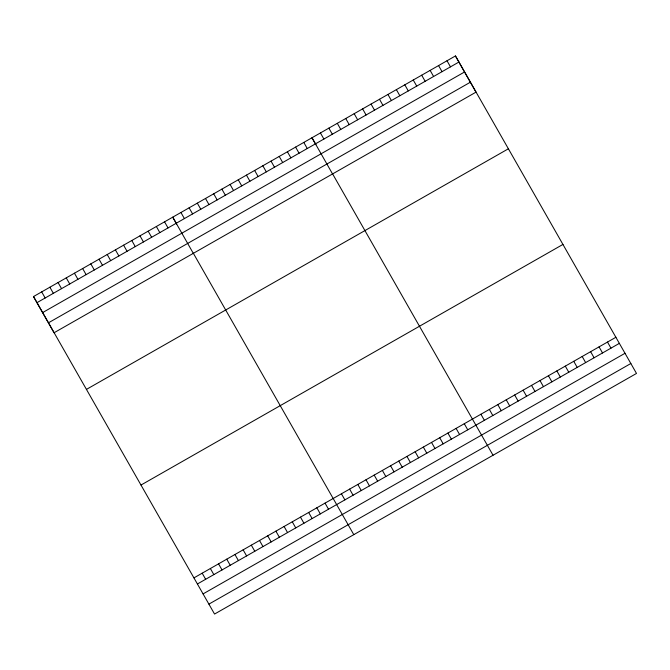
<?xml version="1.0" encoding="UTF-8"?>
<svg xmlns="http://www.w3.org/2000/svg" width="670" height="670" viewBox="0 0 670 670"><rect width="100%" height="100%" fill="white"/><g stroke="black" fill="none" stroke-linecap="round" stroke-linejoin="round"><path stroke-width="1" d="M33.5 296.559L455.449 55.945L636.5 373.441L214.551 614.055L33.5 296.559L54.061 332.755L476.01 92.142L455.449 55.945M36.967 302.664L458.917 62.05M42.612 312.597L464.553 71.983M48.424 322.831L470.365 82.217M86.463 389.387L508.413 148.773M141.027 485.03L562.976 244.416M193.99 577.858L615.939 337.245M197.457 583.955L619.407 343.341M203.102 593.888L625.043 353.274M208.914 604.122L630.855 363.509M315.905 144.636L311.986 137.76L332.546 173.957M332.58 173.857L493.036 455.248M176.662 224.04L172.743 217.164L193.303 253.352M193.337 253.26L353.793 534.652M607.497 342.052L610.965 348.157M447.007 60.761L450.475 66.866M599.064 346.867L602.523 352.973M438.574 65.576L442.032 71.673M590.622 351.675L594.089 357.78M430.132 70.384L433.599 76.489M582.18 356.49L585.647 362.596M421.69 75.199L425.157 81.296M573.746 361.306L577.213 367.403M413.256 80.006L416.723 86.112M565.304 366.113L568.771 372.219M404.814 84.822L408.281 90.927M556.862 370.929L560.329 377.034M396.372 89.638L399.839 95.735M548.428 375.736L551.896 381.841M387.938 94.445L391.406 100.55M539.986 380.552L543.454 386.657M379.496 99.26L382.964 105.358M531.544 385.367L535.012 391.464M371.054 104.068L374.522 110.173M523.111 390.175L526.578 396.28M362.621 108.883L366.088 114.989M514.669 394.99L518.136 401.096M354.179 113.699L357.646 119.796M506.235 399.797L509.694 405.903M345.745 118.506L349.204 124.612M497.793 404.613L501.26 410.718M337.303 123.322L340.77 129.419M489.351 409.429L492.819 415.526M328.861 128.129L332.328 134.234M480.918 414.236L484.385 420.341M320.428 132.945L323.895 139.05M464.285 423.725L467.752 429.822M303.795 142.425L307.262 148.531M456.094 428.39L459.561 434.495M295.604 147.099L299.071 153.204M447.903 433.063L451.371 439.168M287.413 151.772L290.88 157.869M439.713 437.736L443.18 443.833M279.222 156.437L282.69 162.542M431.522 442.401L434.989 448.506M271.032 161.11L274.499 167.215M423.331 447.074L426.798 453.18M262.841 165.783L266.308 171.88M415.14 451.748L418.608 457.844M254.65 170.456L258.118 176.553M406.95 456.412L410.417 462.518M246.459 175.121L249.927 181.227M398.759 461.086L402.226 467.191M238.269 179.794L241.736 185.9M390.568 465.759L394.035 471.864M230.078 184.468L233.545 190.565M382.377 470.432L385.845 476.529M221.887 189.133L225.355 195.238M374.187 475.097L377.654 481.202M213.697 193.806L217.164 199.911M365.996 479.77L369.463 485.876M205.506 198.479L208.973 204.576M357.805 484.444L361.272 490.541M197.315 203.144L200.782 209.249M349.614 489.108L353.082 495.214M189.124 207.817L192.592 213.923M341.424 493.782L344.891 499.887M180.934 212.49L184.401 218.588M325.042 503.12L328.509 509.225M164.552 221.829L168.019 227.934M316.851 507.793L320.319 513.898M156.361 226.502L159.829 232.607M308.661 512.466L312.128 518.572M148.171 231.175L151.638 237.272M300.47 517.139L303.937 523.236M139.98 235.84L143.447 241.945M292.279 521.804L295.746 527.91M131.789 240.513L135.256 246.619M284.088 526.478L287.556 532.583M123.598 245.186L127.066 251.284M275.898 531.151L279.365 537.248M115.408 249.851L118.875 255.957M267.707 535.816L271.174 541.921M107.217 254.525L110.684 260.63M259.516 540.489L262.983 546.594M99.026 259.198L102.493 265.295M251.325 545.162L254.793 551.259M90.835 263.871L94.302 269.968M243.135 549.827L246.602 555.933M82.645 268.536L86.112 274.641M234.944 554.5L238.411 560.606M74.454 273.209L77.921 279.315M226.753 559.174L230.22 565.279M66.263 277.882L69.73 283.979M218.562 563.847L222.03 569.944M58.072 282.547L61.54 288.653M210.372 568.512L213.839 574.617M49.882 287.221L53.349 293.326M202.181 573.185L205.648 579.29M41.691 291.894L45.158 297.991"/></g></svg>
